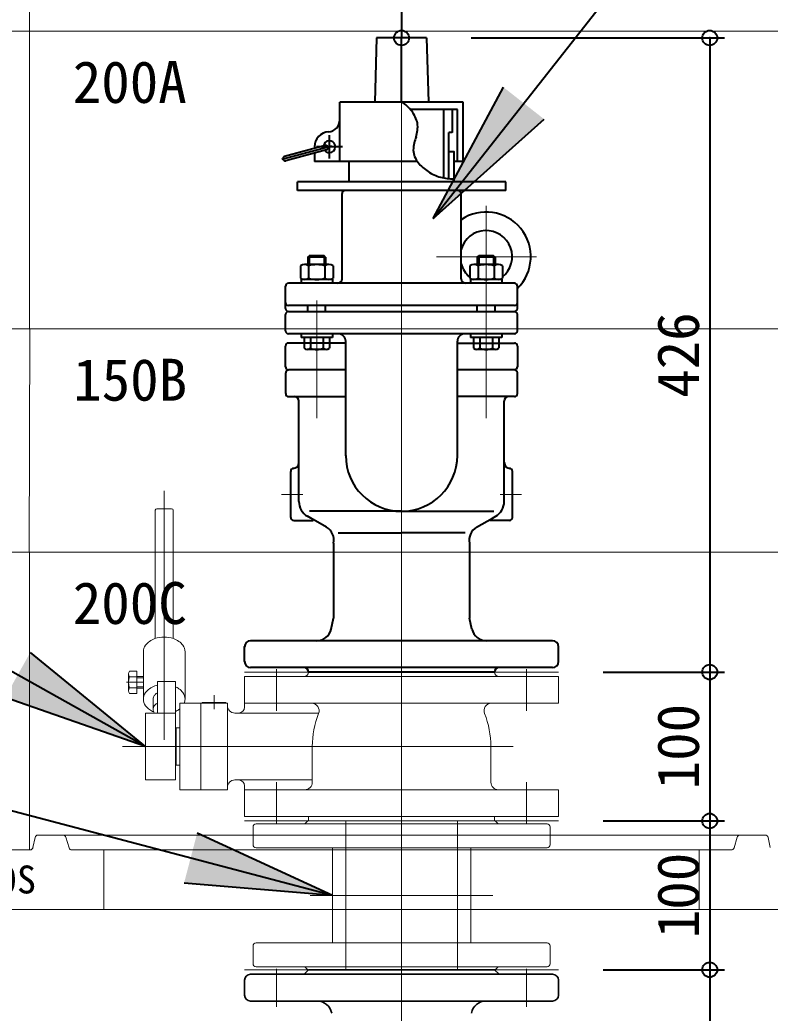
# Model space of a CAD drawing. Units: millimetres at full size, sheet at 1:20. Extents: x -5778 to 5792, y -3160 to 3160.
# Drawn here: x -3691 to -3187, y 110 to 777 of the extents above; entities that cross this region are included whole.
import ezdxf
from ezdxf.enums import TextEntityAlignment as Align

# ---------------------------------------------------------------- set-up
doc = ezdxf.new("R2010")
doc.units = ezdxf.units.MM
doc.header["$LTSCALE"] = 20
doc.header["$PDMODE"] = 32
doc.header["$PDSIZE"] = 10
for name, color, linetype, lineweight in [('0-7_TEMP01', 3, 'Continuous', 18), ('0-8_T字管', 6, 'Continuous', 35), ('0-9_躯体', 7, 'Continuous', 9), ('0-A_細線', 7, 'Continuous', 9), ('0-B_消火栓', 2, 'Continuous', 40), ('0-E_寸法', 1, 'Continuous', 40), ('1-3_補修弁', 7, 'Continuous', 9)]:
    doc.layers.add(name, color=color, linetype=linetype, lineweight=lineweight)
doc.layers.add('0-F_注釈', color=1, linetype='Continuous')
doc.styles.add('ＭＳ ゴシック', font='')
doc.styles.get('ＭＳ ゴシック').set_extended_font_data('MS Gothic')

msp = doc.modelspace()

# ---------------------------------------------------------------- linework, layer by layer
at = {"layer": '0-7_TEMP01'}
for p, q in [((-3434.82, 925.53), (-3434.82, 769.16)), ((-3434.82, 765.65), (-3434.82, 495.65)), ((-3434.81, 338.66), (-3434.81, 764.66)), ((-3434.81, 338.66), (-3434.81, 764.66)), ((-3377.98, 651.83), (-3377.98, 509.33)), ((-3344.25, 617.71), (-3411.39, 617.71)), ((-3434.82, 595.16), (-3434.82, 375.16)), ((-3434.81, 595.16), (-3434.81, 245.16)), ((-3491.81, 588.16), (-3491.81, 509.33)), ((-3594.32, 293.22), (-3594.32, 460.4)), ((-3515.51, 457.97), (-3501.13, 457.97)), ((-3354.12, 457.97), (-3368.5, 457.97)), ((-3434.81, 445.16), (-3434.81, 195.16)), ((-3518.82, 312.66), (-3518.82, 340.66)), ((-3350.82, 340.66), (-3350.82, 312.66)), ((-3540.31, 338.66), (-3329.31, 338.66)), ((-3619.68, 331.79), (-3608.32, 331.79)), ((-3434.82, 305.16), (-3434.82, 205.16)), ((-3622.31, 288.66), (-3359.81, 288.66)), ((-3518.82, 236.66), (-3518.82, 264.66)), ((-3350.82, 264.66), (-3350.82, 236.66)), ((-3434.81, 255.16), (-3434.81, 155.16)), ((-3540.31, 238.66), (-3329.31, 238.66)), ((-3472.32, 138.66), (-3472.32, 238.66)), ((-3434.82, 138.66), (-3434.82, 238.66)), ((-3397.32, 138.66), (-3397.32, 238.66)), ((-3496.25, 188.66), (-3373.39, 188.66)), ((-3434.82, -249.84), (-3434.82, 158.81)), ((-3540.32, 138.66), (-3329.32, 138.66)), ((-3518.82, 113.8), (-3518.82, 139.33)), ((-3350.82, 113.8), (-3350.82, 139.33))]:
    msp.add_line(p, q, dxfattribs=at)
at = {"layer": '0-8_T字管'}
for p, q in [((-3333.32, 135.66), (-3536.32, 135.66)), ((-3497.32, 138.66), (-3500.32, 135.66)), ((-3540.32, 121.66), (-3540.32, 131.66)), ((-3329.32, 121.66), (-3329.32, 131.66)), ((-3333.32, 117.66), (-3536.32, 117.66))]:
    msp.add_line(p, q, dxfattribs=at)
msp.add_lwpolyline([(-3497.32, 138.66), (-3372.32, 138.66), (-3369.32, 135.66)], dxfattribs=at)
for centre, radius, start, end in [((-3536.32, 131.66), 4, 90, 180), ((-3333.32, 131.66), 4, 0, 90), ((-3536.32, 121.66), 4, 180, 270), ((-3333.32, 121.66), 4, 270, 0), ((-3491.58, 107.66), 10, 10.886, 90), ((-3378.06, 107.66), 10, 90, 169.114)]:
    msp.add_arc(centre, radius, start, end, dxfattribs=at)
at = {"layer": '0-9_躯体'}
for p, q in [((-3684.82, 819.15), (-3684.82, 769.16)), ((-3765.82, 769.16), (-3434.82, 769.16)), ((-3684.82, 769.16), (-3684.82, 569.15)), ((-3143.82, 769.16), (-3434.82, 769.16)), ((-3705.08, 569.15), (-3434.82, 569.15)), ((-3684.57, 569.15), (-3685.07, 419.16)), ((-3164.56, 569.15), (-3434.82, 569.15)), ((-3705.08, 419.16), (-3434.82, 419.16)), ((-3684.81, 419.16), (-3684.81, 219.15)), ((-3164.56, 419.16), (-3434.82, 419.16)), ((-3682.49, 220.77), (-3681.13, 227.55)), ((-3679.18, 229.16), (-3662.3, 229.16)), ((-3662.3, 229.16), (-3207.33, 229.16)), ((-3658.24, 220.58), (-3660.39, 227.73)), ((-3211.39, 220.58), (-3209.24, 227.73)), ((-3190.45, 229.16), (-3207.33, 229.16)), ((-3187.14, 220.77), (-3188.49, 227.55)), ((-3753.58, 219.15), (-3684.45, 219.15)), ((-3724.82, 219.15), (-3684.45, 219.15)), ((-3656.32, 219.15), (-3434.81, 219.15)), ((-3656.32, 219.15), (-3434.81, 219.15)), ((-3634.81, 219.15), (-3634.81, 179.16)), ((-3213.3, 219.15), (-3434.81, 219.15)), ((-3213.3, 219.15), (-3434.81, 219.15)), ((-3234.81, 219.15), (-3234.81, 179.16)), ((-3781.22, 179.16), (-3434.81, 179.16)), ((-3088.4, 179.16), (-3434.81, 179.16))]:
    msp.add_line(p, q, dxfattribs=at)
for centre, start, end in [((-3679.18, 227.15), 90, 168.691), ((-3662.3, 227.15), 16.7, 90), ((-3207.33, 227.15), 90, 163.3), ((-3190.45, 227.15), 11.309, 90), ((-3684.45, 221.15), 270, 348.691), ((-3656.32, 221.15), 196.7, 270), ((-3213.3, 221.15), 270, 343.3)]:
    msp.add_arc(centre, 2, start, end, dxfattribs=at)
at = {"layer": '0-A_細線'}
for p, q in [((-3534.6, 234.66), (-3534.6, 222.66)), ((-3532.6, 236.66), (-3337.05, 236.66)), ((-3497.82, 238.66), (-3499.82, 236.66)), ((-3497.82, 238.66), (-3371.82, 238.66)), ((-3371.82, 238.66), (-3369.82, 236.66)), ((-3335.05, 234.66), (-3335.05, 222.66)), ((-3532.6, 220.66), (-3337.05, 220.66)), ((-3481.32, 156.66), (-3481.32, 220.66)), ((-3388.32, 156.66), (-3388.32, 220.66)), ((-3534.6, 142.66), (-3534.6, 154.66)), ((-3532.6, 156.66), (-3337.05, 156.66)), ((-3335.05, 142.66), (-3335.05, 154.66)), ((-3532.6, 140.66), (-3337.05, 140.66)), ((-3497.82, 138.66), (-3499.82, 140.66)), ((-3371.82, 138.66), (-3369.82, 140.66))]:
    msp.add_line(p, q, dxfattribs=at)
for centre, start, end in [((-3532.6, 234.66), 90, 179.998), ((-3337.05, 234.66), 0.002, 90), ((-3532.6, 222.66), 179.998, 270), ((-3337.05, 222.66), 270, 0.002), ((-3532.6, 154.66), 90, 180.002), ((-3337.05, 154.66), 359.998, 90), ((-3532.6, 142.66), 180.002, 270), ((-3337.05, 142.66), 270, 359.998)]:
    msp.add_arc(centre, 2, start, end, dxfattribs=at)
at = {"layer": '0-B_消火栓'}
for p, q in [((-3451.57, 764.66), (-3452.89, 721.57)), ((-3418.07, 764.66), (-3451.57, 764.66)), ((-3434.81, 721.65), (-3434.81, 764.66)), ((-3418.07, 764.66), (-3416.74, 721.57)), ((-3418.07, 764.66), (-3416.74, 721.57)), ((-3393.32, 721.57), (-3476.32, 721.57)), ((-3476.32, 681.57), (-3476.32, 721.57)), ((-3452.89, 721.65), (-3416.74, 721.65)), ((-3393.32, 681.57), (-3393.32, 721.57)), ((-3397.31, 716.57), (-3428.86, 716.57)), ((-3406.32, 670.6), (-3406.32, 716.57)), ((-3400.77, 716.57), (-3400.57, 716.37)), ((-3400.57, 701.27), (-3400.57, 716.37)), ((-3397.31, 681.57), (-3397.31, 716.57)), ((-3400.77, 701.07), (-3403.07, 701.07)), ((-3403.07, 670.17), (-3403.07, 701.07)), ((-3400.57, 701.27), (-3400.77, 701.07)), ((-3483.32, 683.7), (-3483.32, 699.42)), ((-3481.69, 692.01), (-3515.19, 683.03)), ((-3486.12, 692.38), (-3513.39, 685.07)), ((-3485.34, 689.48), (-3512.62, 682.16)), ((-3493.32, 691.57), (-3493.32, 690.44)), ((-3493.32, 687.34), (-3493.32, 681.57)), ((-3474.48, 691.57), (-3492.09, 691.57)), ((-3424.16, 681.57), (-3493.32, 681.57)), ((-3470.07, 668.07), (-3470.07, 681.57)), ((-3399.57, 668.07), (-3399.57, 681.57)), ((-3393.32, 681.57), (-3399.57, 681.57)), ((-3364.81, 668.07), (-3504.81, 668.07)), ((-3504.81, 662.07), (-3504.81, 668.07)), ((-3364.81, 662.07), (-3364.81, 668.07)), ((-3364.81, 662.07), (-3504.81, 662.07)), ((-3474.82, 602.88), (-3474.82, 660.07)), ((-3394.81, 602.88), (-3394.81, 660.07)), ((-3497.82, 617.38), (-3496.82, 618.38)), ((-3485.82, 617.38), (-3497.82, 617.38)), ((-3497.82, 617.38), (-3497.82, 612.38)), ((-3486.82, 618.38), (-3496.82, 618.38)), ((-3496.82, 618.38), (-3496.82, 612.38)), ((-3485.82, 617.38), (-3486.82, 618.38)), ((-3486.82, 618.38), (-3486.82, 612.38)), ((-3485.82, 617.38), (-3485.82, 612.38)), ((-3383.98, 617.38), (-3382.97, 618.38)), ((-3371.97, 617.38), (-3383.98, 617.38)), ((-3383.98, 617.38), (-3383.98, 612.38)), ((-3372.98, 618.38), (-3382.97, 618.38)), ((-3382.97, 618.38), (-3382.97, 612.38)), ((-3371.97, 617.38), (-3372.98, 618.38)), ((-3372.98, 618.38), (-3372.98, 612.38)), ((-3371.97, 617.38), (-3371.97, 612.38)), ((-3502.76, 611.58), (-3502.76, 603.17)), ((-3483.6, 612.38), (-3500.03, 612.38)), ((-3497.29, 611.58), (-3497.29, 603.17)), ((-3486.34, 611.58), (-3486.34, 603.17)), ((-3480.86, 611.58), (-3480.86, 603.17)), ((-3388.92, 611.58), (-3388.92, 603.17)), ((-3369.76, 612.38), (-3386.18, 612.38)), ((-3383.45, 611.58), (-3383.45, 603.17)), ((-3372.5, 611.58), (-3372.5, 603.17)), ((-3367.03, 611.58), (-3367.03, 603.17)), ((-3502.31, 602.38), (-3502.31, 599.88)), ((-3481.32, 602.38), (-3502.31, 602.38)), ((-3481.32, 602.38), (-3481.32, 599.88)), ((-3388.47, 602.38), (-3388.47, 599.88)), ((-3367.48, 602.38), (-3388.47, 602.38)), ((-3367.48, 602.38), (-3367.48, 599.88)), ((-3512.82, 582.88), (-3512.82, 597.88)), ((-3358.97, 599.88), (-3510.82, 599.88)), ((-3356.97, 582.88), (-3356.97, 597.88)), ((-3358.98, 584.88), (-3510.82, 584.88)), ((-3510.82, 580.88), (-3358.97, 580.88)), ((-3497.82, 580.88), (-3497.82, 584.88)), ((-3485.82, 580.88), (-3485.82, 584.88)), ((-3383.98, 580.88), (-3383.98, 584.88)), ((-3371.97, 580.88), (-3371.97, 584.88)), ((-3512.82, 567.88), (-3512.82, 578.88)), ((-3356.97, 567.88), (-3356.97, 578.88)), ((-3358.98, 565.88), (-3510.82, 565.88)), ((-3502.31, 565.88), (-3502.31, 563.38)), ((-3481.32, 563.38), (-3502.31, 563.38)), ((-3500.32, 563.38), (-3500.32, 556.17)), ((-3496.06, 563.38), (-3496.06, 556.17)), ((-3487.57, 563.38), (-3487.57, 556.17)), ((-3483.32, 563.38), (-3483.32, 556.17)), ((-3481.32, 565.88), (-3481.32, 563.38)), ((-3472.31, 483.98), (-3472.31, 560.88)), ((-3397.31, 484.15), (-3397.31, 560.88)), ((-3388.47, 565.88), (-3388.47, 563.38)), ((-3367.48, 563.38), (-3388.47, 563.38)), ((-3386.48, 563.38), (-3386.48, 556.17)), ((-3382.22, 563.38), (-3382.22, 556.17)), ((-3373.73, 563.38), (-3373.73, 556.17)), ((-3369.47, 563.38), (-3369.47, 556.17)), ((-3367.48, 565.88), (-3367.48, 563.38)), ((-3512.82, 543.71), (-3512.82, 557.7)), ((-3472.31, 559.71), (-3510.82, 559.71)), ((-3485.44, 555.38), (-3498.19, 555.38)), ((-3397.31, 559.71), (-3358.98, 559.71)), ((-3371.6, 555.38), (-3384.35, 555.38)), ((-3356.97, 557.7), (-3356.97, 543.71)), ((-3472.31, 541.7), (-3510.82, 541.7)), ((-3358.98, 541.7), (-3397.31, 541.7)), ((-3512.66, 525.7), (-3512.66, 539.71)), ((-3356.97, 525.7), (-3356.97, 539.71)), ((-3510.65, 523.71), (-3472.31, 523.71)), ((-3503.82, 453.28), (-3503.82, 520.7)), ((-3358.98, 523.71), (-3397.31, 523.71)), ((-3365.82, 453.28), (-3365.82, 520.7)), ((-3361.82, 475.46), (-3362.32, 475.46)), ((-3509.32, 442.46), (-3509.32, 473.47)), ((-3360.32, 442.46), (-3360.32, 473.47)), ((-3507.31, 440.47), (-3494.18, 440.47)), ((-3495.88, 442.07), (-3498.08, 443.34)), ((-3434.81, 446.65), (-3496.75, 446.65)), ((-3485.28, 435.94), (-3495.88, 442.07)), ((-3434.81, 446.65), (-3372.87, 446.65)), ((-3384.36, 435.94), (-3373.75, 442.06)), ((-3362.32, 440.47), (-3375.45, 440.47)), ((-3373.75, 442.06), (-3371.55, 443.34)), ((-3477.53, 432.29), (-3434.81, 432.29)), ((-3392.11, 432.29), (-3434.81, 432.29)), ((-3480.51, 425.15), (-3480.51, 374.84)), ((-3389.12, 425.15), (-3389.12, 374.84)), ((-3482.1, 367.52), (-3480.51, 374.84)), ((-3387.53, 367.52), (-3389.12, 374.84)), ((-3540.31, 345.66), (-3540.31, 355.87)), ((-3333.32, 359.66), (-3536.32, 359.66)), ((-3329.31, 345.66), (-3329.31, 355.66)), ((-3333.32, 341.66), (-3536.32, 341.66)), ((-3372.31, 338.66), (-3497.31, 338.66))]:
    msp.add_line(p, q, dxfattribs=at)
msp.add_lwpolyline([(-3399.57, 668.07), (-3399.57, 688.07), (-3403.07, 688.07)], dxfattribs=at)
for centre, radius, start, end in [((-3447.03, 700.97), 23.95, 37.40601, 59.32743), ((-3443.57, 703.23), 19.82, 11.82989, 38.28192), ((-3484.32, 709.54), 8, 273.185, 0), ((-3443.15, 704.69), 19.16, 340.48938, 7.85098), ((-3483.32, 691.57), 10, 93.185, 180), ((-3483.32, 691.57), 4, 217.024, 172.976), ((-3393.3, 687.02), 33.73, 160.48927, 176.02855), ((-3485.73, 690.92), 1.5, 285, 105), ((-3412.88, 689.95), 14.07, 182.40835, 219.6681), ((-3513, 683.62), 1.5, 105, 285), ((-3402.47, 697.8), 27.11, 218.39583, 237.7464), ((-3400.66, 699.93), 29.89, 237.00634, 254.54624), ((-3400.56, 701.21), 31.14, 254.99564, 271.83385), ((-3472.82, 660.07), 2, 90, 180), ((-3396.82, 660.07), 2, 0, 90), ((-3377.98, 617.71), 30, 314.427, 124.152), ((-3377.98, 617.71), 17.5, 308.734, 164.233), ((-3500.03, 607.29), 5.08, 57.419, 122.581), ((-3491.81, 593.25), 19.14, 73.374, 106.626), ((-3483.6, 607.29), 5.08, 57.419, 122.581), ((-3377.98, 617.71), 17.5, 195.767, 231.265), ((-3386.18, 607.29), 5.08, 57.419, 122.581), ((-3377.98, 593.25), 19.14, 73.374, 106.626), ((-3369.76, 607.29), 5.08, 57.419, 122.581), ((-3500.03, 607.46), 5.08, 237.419, 302.581), ((-3491.81, 621.51), 19.14, 253.374, 286.626), ((-3483.6, 607.46), 5.08, 237.419, 302.581), ((-3477.81, 602.88), 3, 270, 0), ((-3391.81, 602.88), 3, 180, 270), ((-3386.18, 607.46), 5.08, 237.419, 302.581), ((-3377.98, 621.51), 19.14, 253.374, 286.626), ((-3369.76, 607.46), 5.08, 237.419, 302.581), ((-3510.82, 597.88), 2, 90, 180), ((-3358.98, 597.88), 2, 0, 90), ((-3510.82, 586.88), 2, 180, 270), ((-3510.82, 582.88), 2, 180, 270), ((-3510.82, 578.88), 2, 90, 180), ((-3358.98, 586.88), 2, 270, 0), ((-3358.98, 582.88), 2, 270, 0), ((-3358.98, 578.88), 2, 0, 90), ((-3510.82, 567.88), 2, 180, 270), ((-3358.98, 567.88), 2, 270, 0), ((-3477.31, 560.88), 5, 0, 90), ((-3392.31, 560.88), 5, 90, 180), ((-3510.82, 557.7), 2, 90, 180), ((-3498.19, 558.6), 3.22, 228.74, 311.26), ((-3491.81, 567.07), 11.69, 248.679, 291.321), ((-3485.44, 558.6), 3.22, 228.74, 311.26), ((-3384.35, 558.6), 3.22, 228.74, 311.26), ((-3377.98, 567.07), 11.69, 248.679, 291.321), ((-3371.6, 558.6), 3.22, 228.74, 311.26), ((-3358.98, 557.7), 2, 0, 90), ((-3510.82, 543.71), 2, 180, 270), ((-3510.65, 539.71), 2, 90, 180), ((-3358.98, 543.71), 2, 270, 0), ((-3358.98, 539.71), 2, 0, 90), ((-3510.65, 525.7), 2, 180, 270), ((-3506.82, 520.7), 3, 0, 90), ((-3362.82, 520.7), 3, 90, 180), ((-3358.98, 525.7), 2, 270, 0), ((-3434.81, 484.15), 37.5, 180, 0), ((-3507.31, 473.47), 2, 90, 180), ((-3507.82, 479.47), 4, 270, 0), ((-3361.82, 479.47), 4, 180, 270), ((-3362.32, 473.47), 2, 0, 90), ((-3492.31, 453.28), 11.5, 180, 240), ((-3377.31, 453.28), 11.5, 300, 0), ((-3507.31, 442.46), 2, 180, 270), ((-3362.32, 442.46), 2, 270, 0), ((-3490.27, 427.28), 10, 347.697, 60), ((-3379.36, 427.28), 10, 120, 192.303), ((-3491.87, 369.66), 10, 270, 347.697), ((-3377.76, 369.66), 10, 192.303, 270), ((-3536.32, 355.66), 4, 90, 180), ((-3333.32, 355.66), 4, 0, 90), ((-3536.31, 345.66), 4, 180, 270), ((-3500.32, 338.66), 3, 0, 90), ((-3369.32, 338.66), 3, 90, 180), ((-3333.32, 345.66), 4, 270, 0)]:
    msp.add_arc(centre, radius, start, end, dxfattribs=at)
at = {"layer": '0-E_寸法'}
for p, q in [((-3413.47, 643.32), (-3114.82, 1023.58)), ((-3434.82, 862.16), (-3434.82, 764.66)), ((-3388.07, 764.66), (-3217.74, 764.66)), ((-3227.74, 764.66), (-3227.74, 338.66)), ((-3413.47, 643.32), (-3366.3, 731.49)), ((-3413.47, 643.32), (-3338.98, 710.05)), ((-3606.82, 288.66), (-3810.85, 402.82)), ((-3606.82, 288.66), (-3684.28, 351.9)), ((-3299.32, 338.66), (-3217.74, 338.66)), ((-3299.32, 338.66), (-3217.74, 338.66)), ((-3227.74, 338.66), (-3227.74, 238.66)), ((-3606.82, 288.66), (-3701.24, 321.59)), ((-3481.32, 188.66), (-3945.62, 310.63)), ((-3299.32, 238.66), (-3217.74, 238.66)), ((-3299.32, 238.66), (-3217.74, 238.66)), ((-3227.74, 238.66), (-3227.74, 138.66)), ((-3481.32, 188.66), (-3572.16, 230.47)), ((-3481.32, 188.66), (-3580.98, 196.89)), ((-3299.32, 138.66), (-3217.74, 138.66)), ((-3299.32, 138.66), (-3217.74, 138.66)), ((-3227.74, 138.66), (-3227.74, -80.84))]:
    msp.add_line(p, q, dxfattribs=at)
for p in [(-3434.82, 764.66), (-3227.74, 764.66), (-3227.74, 338.66), (-3227.74, 238.66), (-3227.74, 138.66)]:
    msp.add_point(p, dxfattribs=at)
for points in [[(-3366.3, 731.49), (-3338.98, 710.05), (-3413.47, 643.32)], [(-3701.24, 321.59), (-3684.28, 351.9), (-3606.82, 288.66)], [(-3580.98, 196.89), (-3572.16, 230.47), (-3481.32, 188.66)]]:
    msp.add_solid(points, dxfattribs=at)
at = {"layer": '1-3_補修弁'}
for p, q in [((-3600.32, 447.32), (-3600.32, 361.24)), ((-3589.31, 448.32), (-3599.32, 448.32)), ((-3588.32, 447.32), (-3588.32, 361.24)), ((-3608.32, 320.48), (-3608.32, 352.3)), ((-3580.32, 320.48), (-3580.32, 352.3)), ((-3618.32, 337.41), (-3618.32, 326.18)), ((-3617.73, 335.54), (-3612.82, 335.54)), ((-3617.72, 339.29), (-3612.82, 339.29)), ((-3612.82, 339.29), (-3612.82, 324.28)), ((-3608.32, 335.79), (-3612.82, 335.79)), ((-3612.82, 334.79), (-3608.32, 334.79)), ((-3540.31, 335.66), (-3329.31, 335.66)), ((-3540.31, 315.16), (-3540.31, 335.66)), ((-3497.31, 338.66), (-3372.31, 338.66)), ((-3329.31, 335.66), (-3329.31, 317.66)), ((-3617.73, 328.04), (-3612.82, 328.04)), ((-3612.82, 328.79), (-3608.32, 328.79)), ((-3612.82, 327.79), (-3608.32, 327.79)), ((-3586.82, 332.32), (-3598.81, 332.32)), ((-3598.81, 311.16), (-3598.81, 332.32)), ((-3586.82, 332.32), (-3586.82, 266.16)), ((-3612.82, 324.28), (-3617.72, 324.28)), ((-3601.81, 320.48), (-3601.81, 313.56)), ((-3560.82, 323.16), (-3560.82, 313.66)), ((-3583.81, 288.66), (-3583.81, 317.66)), ((-3551.81, 317.66), (-3583.81, 317.66)), ((-3569.81, 317.66), (-3569.81, 259.66)), ((-3568.82, 318.16), (-3568.82, 317.66)), ((-3552.81, 318.16), (-3568.82, 318.16)), ((-3552.81, 317.66), (-3552.81, 318.16)), ((-3551.81, 317.66), (-3551.81, 288.66)), ((-3434.81, 317.66), (-3540.31, 317.66)), ((-3434.81, 317.66), (-3329.31, 317.66)), ((-3606.82, 311.16), (-3606.82, 266.16)), ((-3586.82, 311.16), (-3606.82, 311.16)), ((-3546.82, 311.16), (-3490.45, 311.16)), ((-3586.31, 301.16), (-3583.81, 301.16)), ((-3583.81, 259.66), (-3583.81, 288.66)), ((-3551.81, 288.66), (-3551.81, 259.66)), ((-3494.81, 264.66), (-3494.81, 288.66)), ((-3374.82, 264.66), (-3374.82, 288.66)), ((-3586.31, 276.16), (-3586.82, 276.66)), ((-3586.31, 276.16), (-3583.81, 276.16)), ((-3606.82, 266.16), (-3586.82, 266.16)), ((-3546.82, 266.16), (-3494.81, 266.16)), ((-3540.31, 262.16), (-3540.31, 241.66)), ((-3551.81, 259.66), (-3583.81, 259.66)), ((-3540.31, 259.66), (-3329.31, 259.66)), ((-3329.31, 259.66), (-3329.31, 241.66)), ((-3329.31, 241.66), (-3540.31, 241.66)), ((-3497.31, 238.66), (-3497.31, 241.66)), ((-3372.31, 241.66), (-3372.31, 238.66)), ((-3372.31, 238.66), (-3497.31, 238.66)), ((-3372.31, 238.66), (-3497.31, 238.66))]:
    msp.add_line(p, q, dxfattribs=at)
msp.add_lwpolyline([(-3586.82, 300.66), (-3586.31, 301.16), (-3586.31, 276.16)], dxfattribs=at)
for centre, radius, start, end in [((-3599.32, 447.32), 1, 90, 180), ((-3589.31, 447.32), 1, 0, 90), ((-3595.69, 347.05), 14.93, 109.14368, 124.86797), ((-3594.38, 343.29), 18.91, 89.81124, 109.14224), ((-3594.25, 343.29), 18.91, 70.85776, 90.18876), ((-3592.95, 347.05), 14.93, 55.13203, 70.85632), ((-3600.67, 352.21), 7.64, 143.77013, 179.30664), ((-3598.01, 350.35), 10.9, 124.74801, 144.15638), ((-3590.63, 350.35), 10.9, 35.84362, 55.25199), ((-3587.96, 352.21), 7.64, 0.69336, 36.22987), ((-3615.03, 337.41), 3.29, 144.992, 214.565), ((-3605.9, 331.79), 12.42, 162.412, 197.588), ((-3500.32, 338.66), 3, 270, 0), ((-3369.32, 338.66), 3, 180, 270), ((-3615.03, 326.18), 3.29, 145.435, 215.008), ((-3598.01, 318.52), 10.9, 124.74801, 144.15638), ((-3595.69, 315.23), 14.93, 109.14368, 124.86797), ((-3596.9, 320.11), 9.94, 101.14177, 111.74812), ((-3590.54, 319.47), 10.08, 52.6097, 68.33399), ((-3590.63, 318.52), 10.9, 35.84362, 55.25199), ((-3600.67, 320.38), 7.64, 143.77013, 179.30664), ((-3600.67, 320.57), 7.64, 180.69336, 216.22986), ((-3597.72, 320.43), 4.09, 143.77013, 179.30664), ((-3596.3, 319.43), 5.84, 124.74801, 144.15638), ((-3596.38, 319.84), 5.45, 116.55794, 126.4811), ((-3587.96, 320.38), 7.64, 0.69336, 36.22987), ((-3587.57, 320.5), 7.25, 336.93242, 359.82313), ((-3598.01, 322.43), 10.9, 215.84364, 235.252), ((-3597.72, 313.5), 4.09, 143.77014, 179.30665), ((-3596.3, 312.51), 5.84, 124.74799, 144.15636), ((-3596.38, 312.92), 5.45, 116.55799, 126.48115), ((-3585.44, 315.46), 2.23, 297.27062, 316.67898), ((-3546.82, 316.16), 5, 180, 270), ((-3544.32, 315.16), 4, 270, 0), ((-3495.22, 312.66), 5, 338.332, 90), ((-3374.41, 312.66), 5, 90, 201.668), ((-3597.38, 322.66), 11.45, 233.33203, 249.05632), ((-3597.72, 313.61), 4.09, 180.69336, 216.22987), ((-3600.94, 311.22), 0.095, 205.74959, 225.15795), ((-3592.63, 325.17), 14.29, 293.98821, 305.06814), ((-3434.81, 288.66), 60, 158.332, 180), ((-3434.81, 288.66), 60, 0, 21.668), ((-3546.82, 261.16), 5, 90, 180), ((-3544.32, 262.16), 4, 0, 90), ((-3499.82, 264.66), 5, 270, 0), ((-3369.81, 264.66), 5, 180, 270)]:
    msp.add_arc(centre, radius, start, end, dxfattribs=at)

# ---------------------------------------------------------------- texts
at = {"layer": '0-E_寸法', "style": 'ＭＳ ゴシック'}
for s, p in [('426', (-3226.52, 522.86)), ('100', (-3226.52, 259.86)), ('100', (-3226.52, 159.86))]:
    msp.add_text(s, height=28.15, rotation=90, dxfattribs=at).set_placement(p, align=Align.BOTTOM_LEFT)
at = {"layer": '0-F_注釈', "style": 'ＭＳ ゴシック'}
for s, height, p in [('200A', 28.15, (-3655.77, 712.53)), ('150B', 28.15, (-3655.51, 512.53)), ('200C', 28.15, (-3655.76, 362.53)), ('40S', 18.77, (-3718.8, 184.32))]:
    msp.add_text(s, height=height, dxfattribs=at).set_placement(p, align=Align.BOTTOM_LEFT)

doc.saveas('drawing.dxf')
